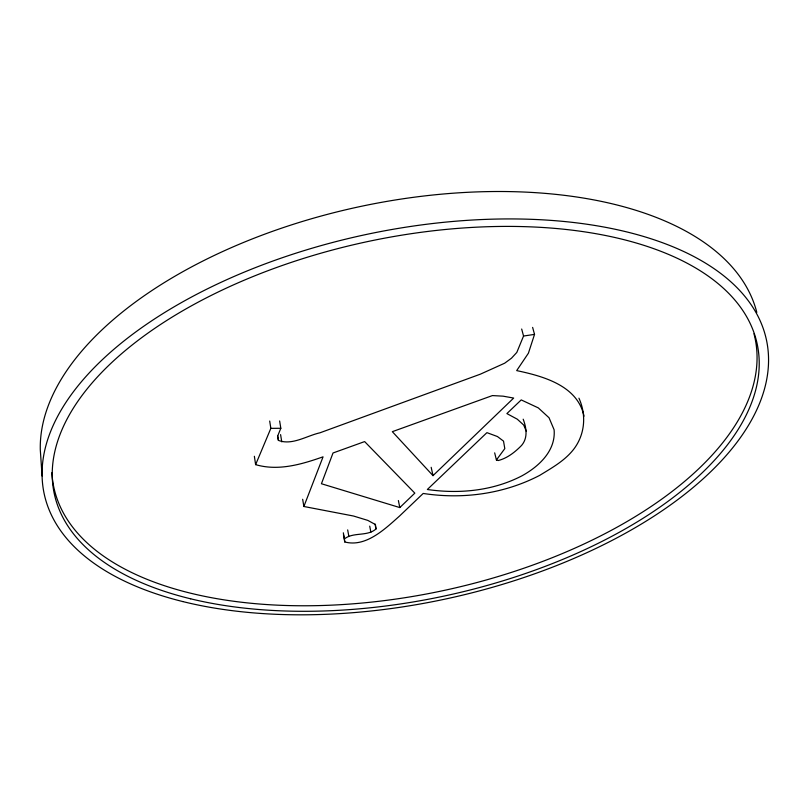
<?xml version="1.0" encoding="UTF-8"?>
<svg xmlns="http://www.w3.org/2000/svg" width="806" height="806" viewBox="0 0 806 806"><rect width="100%" height="100%" fill="white"/><g stroke="black" fill="none" stroke-linecap="round" stroke-linejoin="round"><path stroke-width="1.21" d="M578.93 398.154C586.425 414.697 585.096 433.769 574.255 448.529C565.328 460.428 552.201 467.682 539.788 475.318C504.052 493.937 462.866 499.539 423.2 493.453L399.665 515.921C385.208 528.756 365.974 547.617 344.767 541.964L343.457 534.66M523.195 419.191C526.409 427.764 528.081 437.718 521.673 445.325C515.246 451.954 507.276 458.271 498.269 460.518L496.415 459.984L494.672 452.851M532.625 327.397L534.529 334.389L528.414 353.199L516.686 370.609C543.173 376.19 577.64 385.59 584.028 416.178M344.767 541.964L344.424 538.902C353.391 531.789 367.163 536.776 375.999 528.988L375.415 524.535L367.808 520.394L353.532 516.031L303.872 506.49L323.065 456.821C301.595 464.377 278.282 471.288 255.623 464.639L254.364 456.277M255.623 464.639L270.846 428.359L269.688 421.044M279.632 420.974L280.82 428.278L277.627 436.127L278.413 440.398C292.125 445.688 306.743 435.724 319.962 432.802L480.326 374.185L504.667 363.204L511.488 358.196L516.807 352.424L523.547 336.031L521.673 329.029M496.415 459.984L504.808 448.61L503.518 441.124L497.423 436.53L486.915 432.651L427.351 489.494C459.339 494.138 493.06 490.874 522.016 475.792C538.882 466.493 555.938 450.755 554.105 429.769L549.047 417.77L538.297 407.886L521.22 399.917L506.883 413.589L517.271 419.18L523.688 425.034L526.308 431.24M399.806 507.568L414.818 493.131L364.634 441.587L333.019 452.982L321.433 483.741L399.806 507.568L398.376 500.536M433.003 475.641L513.674 398.063L503.105 396.169L492.426 395.575L392.331 431.673L433.003 475.641L431.18 467.299M523.547 336.031L534.529 334.389M270.846 428.359L280.82 428.278M375.062 524.102L375.999 528.988M369.722 526.137L370.881 532.232M347.678 529.905L348.786 536.01M343.326 532.796L344.424 538.902M302.663 499.277L303.872 506.49M280.589 434.615L281.768 441.849M277.627 435.572L278.413 440.398M42.083 475.973L40.3 449.859A365.612 189.894 -12 0 1 374.286 203.686A365.612 189.894 -12 0 1 756.804 312.385M753.983 333.765A358.448 182.156 -12 0 1 432.5 592.823A358.448 182.156 -12 0 1 51.886 472.638M190.639 598.808A359.335 181.32 -12 0 0 756.219 387.948A359.335 181.32 -12 0 0 270.332 269.798A359.335 181.32 -12 0 0 190.639 598.808M182.771 601.558A369.239 186.529 -12 0 0 765.216 386.205A369.239 186.529 -12 0 0 267.935 262.847A369.239 186.529 -12 0 0 182.771 601.558"/></g></svg>
